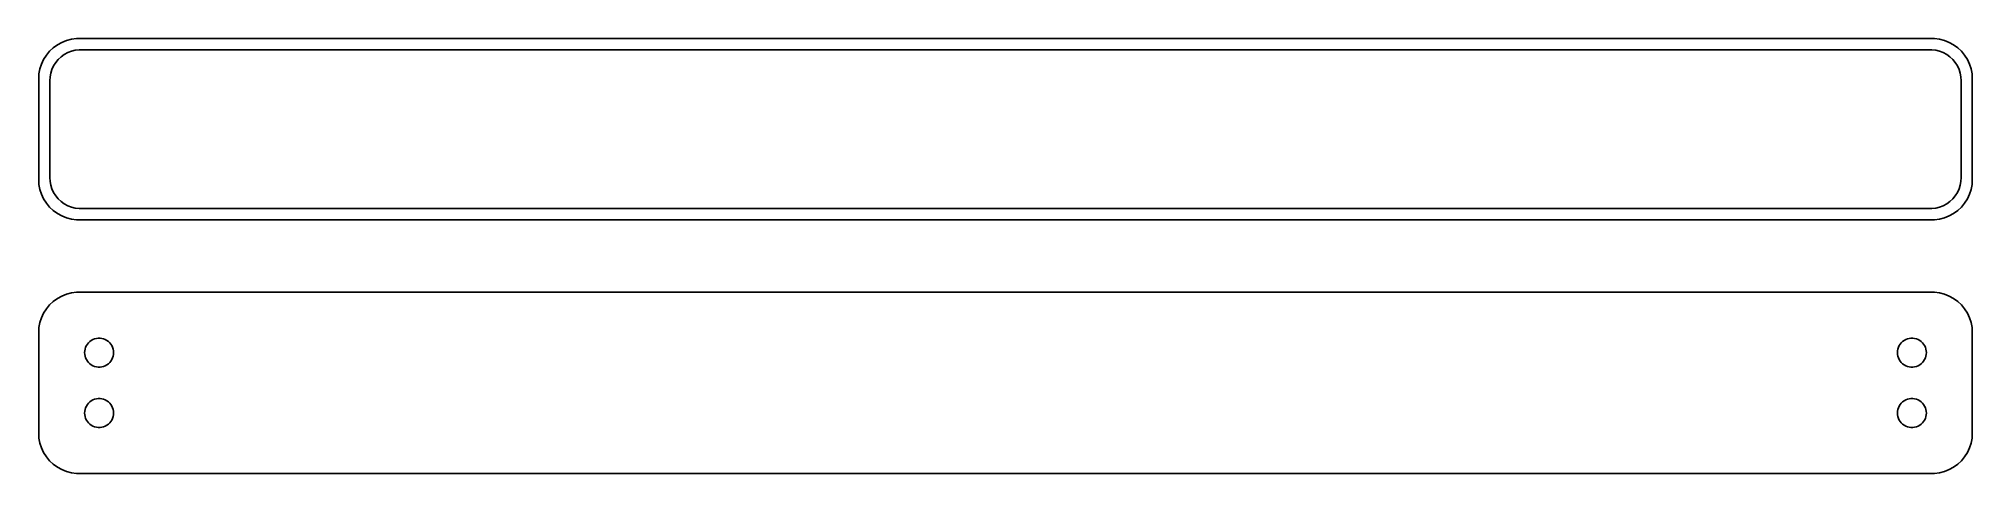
# Model space of a CAD drawing. Header units: metres. Extents: x -120 to 120, y 20 to 74.
import ezdxf

# ---------------------------------------------------------------- set-up
doc = ezdxf.new("R2010")
doc.units = ezdxf.units.M

msp = doc.modelspace()

# ---------------------------------------------------------------- linework, layer by layer
for p, q in [((-119.045, 72.1889), (-119.382, 71.6588)), ((-118.645, 72.6727), (-119.045, 72.1889)), ((-118.187, 73.1026), (-118.645, 72.6727)), ((-117.679, 73.4716), (-118.187, 73.1026)), ((-117.129, 73.7741), (-117.679, 73.4716)), ((-117.216, 71.9815), (-116.823, 72.2671)), ((-116.545, 74.0053), (-117.129, 73.7741)), ((-116.823, 72.2671), (-116.398, 72.5012)), ((-115.937, 74.1614), (-116.545, 74.0053)), ((-116.398, 72.5012), (-115.946, 72.6801)), ((-115.946, 72.6801), (-115.475, 72.8009)), ((-115.314, 74.2401), (-115.937, 74.1614)), ((-115.475, 72.8009), (-114.993, 72.8618)), ((115.314, 74.2401), (-115.314, 74.2401)), ((-114.993, 72.8618), (114.993, 72.8618)), ((114.993, 72.8618), (115.475, 72.8009)), ((115.937, 74.1614), (115.314, 74.2401)), ((115.475, 72.8009), (115.946, 72.6801)), ((116.545, 74.0053), (115.937, 74.1614)), ((115.946, 72.6801), (116.398, 72.5012)), ((116.398, 72.5012), (116.823, 72.2671)), ((117.129, 73.7741), (116.545, 74.0053)), ((116.823, 72.2671), (117.216, 71.9815)), ((117.679, 73.4716), (117.129, 73.7741)), ((118.187, 73.1026), (117.679, 73.4716)), ((118.645, 72.6727), (118.187, 73.1026)), ((119.045, 72.1889), (118.645, 72.6727)), ((119.382, 71.6588), (119.045, 72.1889)), ((-119.961, 69.8767), (-120, 69.25)), ((-119.843, 70.4934), (-119.961, 69.8767)), ((-119.649, 71.0906), (-119.843, 70.4934)), ((-119.382, 71.6588), (-119.649, 71.0906)), ((-118.589, 69.485), (-118.498, 69.9623)), ((-118.498, 69.9623), (-118.348, 70.4244)), ((-118.348, 70.4244), (-118.141, 70.8641)), ((-118.141, 70.8641), (-117.88, 71.2744)), ((-117.88, 71.2744), (-117.571, 71.6488)), ((-117.571, 71.6488), (-117.216, 71.9815)), ((117.216, 71.9815), (117.571, 71.6488)), ((117.571, 71.6488), (117.88, 71.2744)), ((117.88, 71.2744), (118.141, 70.8641)), ((118.141, 70.8641), (118.348, 70.4244)), ((118.348, 70.4244), (118.498, 69.9623)), ((118.498, 69.9623), (118.589, 69.485)), ((119.649, 71.0906), (119.382, 71.6588)), ((119.843, 70.4934), (119.649, 71.0906)), ((119.961, 69.8767), (119.843, 70.4934)), ((120, 69.25), (119.961, 69.8767)), ((-120, 69.25), (-120, 56.75)), ((-118.619, 69), (-118.589, 69.485)), ((-118.619, 57), (-118.619, 69)), ((118.589, 69.485), (118.619, 69)), ((118.619, 69), (118.619, 57)), ((120, 56.75), (120, 69.25)), ((-120, 56.75), (-119.961, 56.1233)), ((-119.961, 56.1233), (-119.843, 55.5066)), ((-119.843, 55.5066), (-119.649, 54.9094)), ((-118.589, 56.515), (-118.619, 57)), ((-118.498, 56.0377), (-118.589, 56.515)), ((-118.348, 55.5756), (-118.498, 56.0377)), ((-118.141, 55.1359), (-118.348, 55.5756)), ((118.348, 55.5756), (118.141, 55.1359)), ((118.498, 56.0377), (118.348, 55.5756)), ((118.589, 56.515), (118.498, 56.0377)), ((118.619, 57), (118.589, 56.515)), ((119.649, 54.9094), (119.843, 55.5066)), ((119.843, 55.5066), (119.961, 56.1233)), ((119.961, 56.1233), (120, 56.75)), ((-119.649, 54.9094), (-119.382, 54.3412)), ((-119.382, 54.3412), (-119.045, 53.8111)), ((-119.045, 53.8111), (-118.645, 53.3273)), ((-118.645, 53.3273), (-118.187, 52.8974)), ((-118.187, 52.8974), (-117.679, 52.5284)), ((-117.88, 54.7256), (-118.141, 55.1359)), ((-117.571, 54.3512), (-117.88, 54.7256)), ((-117.216, 54.0185), (-117.571, 54.3512)), ((-116.823, 53.7329), (-117.216, 54.0185)), ((-116.398, 53.4988), (-116.823, 53.7329)), ((-115.946, 53.3199), (-116.398, 53.4988)), ((-115.475, 53.1991), (-115.946, 53.3199)), ((-114.993, 53.1382), (-115.475, 53.1991)), ((114.993, 53.1382), (-114.993, 53.1382)), ((115.475, 53.1991), (114.993, 53.1382)), ((115.946, 53.3199), (115.475, 53.1991)), ((116.398, 53.4988), (115.946, 53.3199)), ((116.823, 53.7329), (116.398, 53.4988)), ((117.216, 54.0185), (116.823, 53.7329)), ((117.571, 54.3512), (117.216, 54.0185)), ((117.88, 54.7256), (117.571, 54.3512)), ((117.679, 52.5284), (118.187, 52.8974)), ((118.141, 55.1359), (117.88, 54.7256)), ((118.187, 52.8974), (118.645, 53.3273)), ((118.645, 53.3273), (119.045, 53.8111)), ((119.045, 53.8111), (119.382, 54.3412)), ((119.382, 54.3412), (119.649, 54.9094)), ((-117.679, 52.5284), (-117.129, 52.2259)), ((-117.129, 52.2259), (-116.545, 51.9947)), ((-116.545, 51.9947), (-115.937, 51.8386)), ((-115.937, 51.8386), (-115.314, 51.7599)), ((-115.314, 51.7599), (115.314, 51.7599)), ((115.314, 51.7599), (115.937, 51.8386)), ((115.937, 51.8386), (116.545, 51.9947)), ((116.545, 51.9947), (117.129, 52.2259)), ((117.129, 52.2259), (117.679, 52.5284)), ((-118.645, 41.1727), (-119.045, 40.6889)), ((-118.187, 41.6026), (-118.645, 41.1727)), ((-117.679, 41.9716), (-118.187, 41.6026)), ((-117.129, 42.2741), (-117.679, 41.9716)), ((-116.545, 42.5053), (-117.129, 42.2741)), ((-115.937, 42.6614), (-116.545, 42.5053)), ((-115.314, 42.7401), (-115.937, 42.6614)), ((115.314, 42.7401), (-115.314, 42.7401)), ((115.937, 42.6614), (115.314, 42.7401)), ((116.545, 42.5053), (115.937, 42.6614)), ((117.129, 42.2741), (116.545, 42.5053)), ((117.679, 41.9716), (117.129, 42.2741)), ((118.187, 41.6026), (117.679, 41.9716)), ((118.645, 41.1727), (118.187, 41.6026)), ((119.045, 40.6889), (118.645, 41.1727)), ((-119.843, 38.9934), (-119.961, 38.3767)), ((-119.649, 39.5906), (-119.843, 38.9934)), ((-119.382, 40.1588), (-119.649, 39.5906)), ((-119.045, 40.6889), (-119.382, 40.1588)), ((119.382, 40.1588), (119.045, 40.6889)), ((119.649, 39.5906), (119.382, 40.1588)), ((119.843, 38.9934), (119.649, 39.5906)), ((119.961, 38.3767), (119.843, 38.9934)), ((-119.961, 38.3767), (-120, 37.75)), ((-120, 37.75), (-120, 25.25)), ((-114.174, 35.9126), (-114.077, 36.1171)), ((-114.077, 36.1171), (-113.956, 36.308)), ((-113.956, 36.308), (-113.812, 36.4822)), ((-113.812, 36.4822), (-113.647, 36.6369)), ((-113.647, 36.6369), (-113.464, 36.7698)), ((-113.464, 36.7698), (-113.266, 36.8787)), ((-113.266, 36.8787), (-113.056, 36.9619)), ((-113.056, 36.9619), (-112.837, 37.0181)), ((-112.837, 37.0181), (-112.613, 37.0464)), ((-112.613, 37.0464), (-112.387, 37.0464)), ((-112.387, 37.0464), (-112.163, 37.0181)), ((-112.163, 37.0181), (-111.944, 36.9619)), ((-111.944, 36.9619), (-111.734, 36.8787)), ((-111.734, 36.8787), (-111.536, 36.7698)), ((-111.536, 36.7698), (-111.353, 36.6369)), ((-111.353, 36.6369), (-111.188, 36.4822)), ((-111.188, 36.4822), (-111.044, 36.308)), ((-111.044, 36.308), (-110.923, 36.1171)), ((-110.923, 36.1171), (-110.826, 35.9126)), ((110.826, 35.9126), (110.923, 36.1171)), ((110.923, 36.1171), (111.044, 36.308)), ((111.044, 36.308), (111.188, 36.4822)), ((111.188, 36.4822), (111.353, 36.6369)), ((111.353, 36.6369), (111.536, 36.7698)), ((111.536, 36.7698), (111.734, 36.8787)), ((111.734, 36.8787), (111.944, 36.9619)), ((111.944, 36.9619), (112.163, 37.0181)), ((112.163, 37.0181), (112.387, 37.0464)), ((112.387, 37.0464), (112.613, 37.0464)), ((112.613, 37.0464), (112.837, 37.0181)), ((112.837, 37.0181), (113.056, 36.9619)), ((113.056, 36.9619), (113.266, 36.8787)), ((113.266, 36.8787), (113.464, 36.7698)), ((113.464, 36.7698), (113.647, 36.6369)), ((113.647, 36.6369), (113.812, 36.4822)), ((113.812, 36.4822), (113.956, 36.308)), ((113.956, 36.308), (114.077, 36.1171)), ((114.077, 36.1171), (114.174, 35.9126)), ((120, 37.75), (119.961, 38.3767)), ((120, 25.25), (120, 37.75)), ((-114.3, 35.25), (-114.286, 35.4756)), ((-114.286, 35.0244), (-114.3, 35.25)), ((-114.286, 35.4756), (-114.243, 35.6976)), ((-114.243, 34.8024), (-114.286, 35.0244)), ((-114.243, 35.6976), (-114.174, 35.9126)), ((-114.174, 34.5874), (-114.243, 34.8024)), ((-114.077, 34.3828), (-114.174, 34.5874)), ((-113.956, 34.192), (-114.077, 34.3828)), ((-113.812, 34.0178), (-113.956, 34.192)), ((-113.647, 33.8631), (-113.812, 34.0178)), ((-113.464, 33.7302), (-113.647, 33.8631)), ((-113.266, 33.6213), (-113.464, 33.7302)), ((-113.056, 33.5381), (-113.266, 33.6213)), ((-111.734, 33.6213), (-111.944, 33.5381)), ((-111.536, 33.7302), (-111.734, 33.6213)), ((-111.353, 33.8631), (-111.536, 33.7302)), ((-111.188, 34.0178), (-111.353, 33.8631)), ((-111.044, 34.192), (-111.188, 34.0178)), ((-110.923, 34.3828), (-111.044, 34.192)), ((-110.826, 34.5874), (-110.923, 34.3828)), ((-110.826, 35.9126), (-110.757, 35.6976)), ((-110.757, 34.8024), (-110.826, 34.5874)), ((-110.757, 35.6976), (-110.714, 35.4756)), ((-110.714, 35.0244), (-110.757, 34.8024)), ((-110.714, 35.4756), (-110.7, 35.25)), ((-110.7, 35.25), (-110.714, 35.0244)), ((110.7, 35.25), (110.714, 35.4756)), ((110.714, 35.0244), (110.7, 35.25)), ((110.714, 35.4756), (110.757, 35.6976)), ((110.757, 34.8024), (110.714, 35.0244)), ((110.757, 35.6976), (110.826, 35.9126)), ((110.826, 34.5874), (110.757, 34.8024)), ((110.923, 34.3828), (110.826, 34.5874)), ((111.044, 34.192), (110.923, 34.3828)), ((111.188, 34.0178), (111.044, 34.192)), ((111.353, 33.8631), (111.188, 34.0178)), ((111.536, 33.7302), (111.353, 33.8631)), ((111.734, 33.6213), (111.536, 33.7302)), ((111.944, 33.5381), (111.734, 33.6213)), ((113.266, 33.6213), (113.056, 33.5381)), ((113.464, 33.7302), (113.266, 33.6213)), ((113.647, 33.8631), (113.464, 33.7302)), ((113.812, 34.0178), (113.647, 33.8631)), ((113.956, 34.192), (113.812, 34.0178)), ((114.077, 34.3828), (113.956, 34.192)), ((114.174, 34.5874), (114.077, 34.3828)), ((114.174, 35.9126), (114.243, 35.6976)), ((114.243, 34.8024), (114.174, 34.5874)), ((114.243, 35.6976), (114.286, 35.4756)), ((114.286, 35.0244), (114.243, 34.8024)), ((114.286, 35.4756), (114.3, 35.25)), ((114.3, 35.25), (114.286, 35.0244)), ((-112.837, 33.4819), (-113.056, 33.5381)), ((-112.613, 33.4536), (-112.837, 33.4819)), ((-112.387, 33.4536), (-112.613, 33.4536)), ((-112.163, 33.4819), (-112.387, 33.4536)), ((-111.944, 33.5381), (-112.163, 33.4819)), ((112.163, 33.4819), (111.944, 33.5381)), ((112.387, 33.4536), (112.163, 33.4819)), ((112.613, 33.4536), (112.387, 33.4536)), ((112.837, 33.4819), (112.613, 33.4536)), ((113.056, 33.5381), (112.837, 33.4819)), ((-114.077, 28.6172), (-113.956, 28.808)), ((-113.956, 28.808), (-113.812, 28.9822)), ((-113.812, 28.9822), (-113.647, 29.1369)), ((-113.647, 29.1369), (-113.464, 29.2698)), ((-113.464, 29.2698), (-113.266, 29.3787)), ((-113.266, 29.3787), (-113.056, 29.4619)), ((-113.056, 29.4619), (-112.837, 29.5181)), ((-112.837, 29.5181), (-112.613, 29.5464)), ((-112.613, 29.5464), (-112.387, 29.5464)), ((-112.387, 29.5464), (-112.163, 29.5181)), ((-112.163, 29.5181), (-111.944, 29.4619)), ((-111.944, 29.4619), (-111.734, 29.3787)), ((-111.734, 29.3787), (-111.536, 29.2698)), ((-111.536, 29.2698), (-111.353, 29.1369)), ((-111.353, 29.1369), (-111.188, 28.9822)), ((-111.188, 28.9822), (-111.044, 28.808)), ((-111.044, 28.808), (-110.923, 28.6172)), ((110.923, 28.6172), (111.044, 28.808)), ((111.044, 28.808), (111.188, 28.9822)), ((111.188, 28.9822), (111.353, 29.1369)), ((111.353, 29.1369), (111.536, 29.2698)), ((111.536, 29.2698), (111.734, 29.3787)), ((111.734, 29.3787), (111.944, 29.4619)), ((111.944, 29.4619), (112.163, 29.5181)), ((112.163, 29.5181), (112.387, 29.5464)), ((112.387, 29.5464), (112.613, 29.5464)), ((112.613, 29.5464), (112.837, 29.5181)), ((112.837, 29.5181), (113.056, 29.4619)), ((113.056, 29.4619), (113.266, 29.3787)), ((113.266, 29.3787), (113.464, 29.2698)), ((113.464, 29.2698), (113.647, 29.1369)), ((113.647, 29.1369), (113.812, 28.9822)), ((113.812, 28.9822), (113.956, 28.808)), ((113.956, 28.808), (114.077, 28.6172)), ((-114.3, 27.75), (-114.286, 27.9756)), ((-114.286, 27.5244), (-114.3, 27.75)), ((-114.286, 27.9756), (-114.243, 28.1976)), ((-114.243, 27.3024), (-114.286, 27.5244)), ((-114.243, 28.1976), (-114.174, 28.4126)), ((-114.174, 27.0874), (-114.243, 27.3024)), ((-114.174, 28.4126), (-114.077, 28.6172)), ((-114.077, 26.8829), (-114.174, 27.0874)), ((-113.956, 26.692), (-114.077, 26.8829)), ((-113.812, 26.5178), (-113.956, 26.692)), ((-113.647, 26.3631), (-113.812, 26.5178)), ((-111.188, 26.5178), (-111.353, 26.3631)), ((-111.044, 26.692), (-111.188, 26.5178)), ((-110.923, 26.8829), (-111.044, 26.692)), ((-110.923, 28.6172), (-110.826, 28.4126)), ((-110.826, 27.0874), (-110.923, 26.8829)), ((-110.826, 28.4126), (-110.757, 28.1976)), ((-110.757, 27.3024), (-110.826, 27.0874)), ((-110.757, 28.1976), (-110.714, 27.9756)), ((-110.714, 27.5244), (-110.757, 27.3024)), ((-110.714, 27.9756), (-110.7, 27.75)), ((-110.7, 27.75), (-110.714, 27.5244)), ((110.7, 27.75), (110.714, 27.9756)), ((110.714, 27.5244), (110.7, 27.75)), ((110.714, 27.9756), (110.757, 28.1976)), ((110.757, 27.3024), (110.714, 27.5244)), ((110.757, 28.1976), (110.826, 28.4126)), ((110.826, 27.0874), (110.757, 27.3024)), ((110.826, 28.4126), (110.923, 28.6172)), ((110.923, 26.8829), (110.826, 27.0874)), ((111.044, 26.692), (110.923, 26.8829)), ((111.188, 26.5178), (111.044, 26.692)), ((111.353, 26.3631), (111.188, 26.5178)), ((113.812, 26.5178), (113.647, 26.3631)), ((113.956, 26.692), (113.812, 26.5178)), ((114.077, 26.8829), (113.956, 26.692)), ((114.077, 28.6172), (114.174, 28.4126)), ((114.174, 27.0874), (114.077, 26.8829)), ((114.174, 28.4126), (114.243, 28.1976)), ((114.243, 27.3024), (114.174, 27.0874)), ((114.243, 28.1976), (114.286, 27.9756)), ((114.286, 27.5244), (114.243, 27.3024)), ((114.286, 27.9756), (114.3, 27.75)), ((114.3, 27.75), (114.286, 27.5244)), ((-120, 25.25), (-119.961, 24.6233)), ((-119.961, 24.6233), (-119.843, 24.0066)), ((-119.843, 24.0066), (-119.649, 23.4094)), ((-113.464, 26.2302), (-113.647, 26.3631)), ((-113.266, 26.1213), (-113.464, 26.2302)), ((-113.056, 26.0381), (-113.266, 26.1213)), ((-112.837, 25.9819), (-113.056, 26.0381)), ((-112.613, 25.9536), (-112.837, 25.9819)), ((-112.387, 25.9536), (-112.613, 25.9536)), ((-112.163, 25.9819), (-112.387, 25.9536)), ((-111.944, 26.0381), (-112.163, 25.9819)), ((-111.734, 26.1213), (-111.944, 26.0381)), ((-111.536, 26.2302), (-111.734, 26.1213)), ((-111.353, 26.3631), (-111.536, 26.2302)), ((111.536, 26.2302), (111.353, 26.3631)), ((111.734, 26.1213), (111.536, 26.2302)), ((111.944, 26.0381), (111.734, 26.1213)), ((112.163, 25.9819), (111.944, 26.0381)), ((112.387, 25.9536), (112.163, 25.9819)), ((112.613, 25.9536), (112.387, 25.9536)), ((112.837, 25.9819), (112.613, 25.9536)), ((113.056, 26.0381), (112.837, 25.9819)), ((113.266, 26.1213), (113.056, 26.0381)), ((113.464, 26.2302), (113.266, 26.1213)), ((113.647, 26.3631), (113.464, 26.2302)), ((119.649, 23.4094), (119.843, 24.0066)), ((119.843, 24.0066), (119.961, 24.6233)), ((119.961, 24.6233), (120, 25.25)), ((-119.649, 23.4094), (-119.382, 22.8412)), ((-119.382, 22.8412), (-119.045, 22.3111)), ((-119.045, 22.3111), (-118.645, 21.8273)), ((-118.645, 21.8273), (-118.187, 21.3974)), ((118.187, 21.3974), (118.645, 21.8273)), ((118.645, 21.8273), (119.045, 22.3111)), ((119.045, 22.3111), (119.382, 22.8412)), ((119.382, 22.8412), (119.649, 23.4094)), ((-118.187, 21.3974), (-117.679, 21.0284)), ((-117.679, 21.0284), (-117.129, 20.7259)), ((-117.129, 20.7259), (-116.545, 20.4947)), ((-116.545, 20.4947), (-115.937, 20.3386)), ((-115.937, 20.3386), (-115.314, 20.2599)), ((-115.314, 20.2599), (115.314, 20.2599)), ((115.314, 20.2599), (115.937, 20.3386)), ((115.937, 20.3386), (116.545, 20.4947)), ((116.545, 20.4947), (117.129, 20.7259)), ((117.129, 20.7259), (117.679, 21.0284)), ((117.679, 21.0284), (118.187, 21.3974))]:
    msp.add_line(p, q)

doc.saveas('drawing.dxf')
